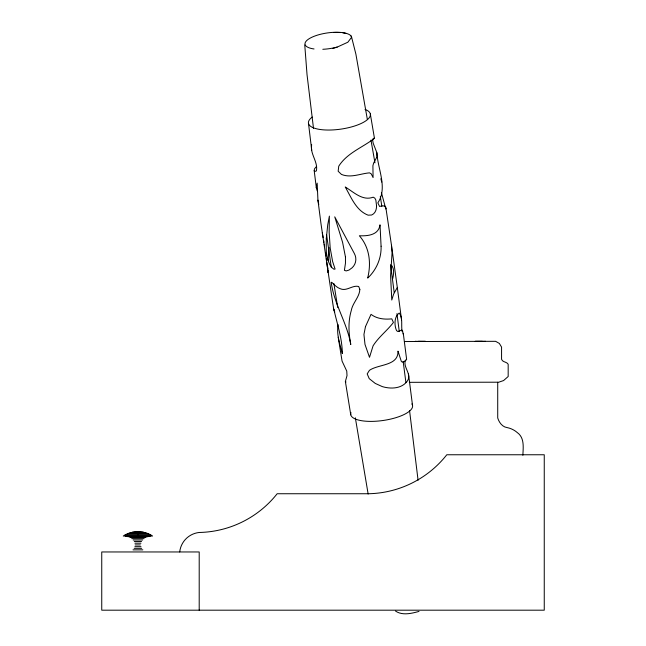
<?xml version="1.0" encoding="UTF-8"?>
<svg xmlns="http://www.w3.org/2000/svg" width="646" height="646" viewBox="0 0 646 646"><rect width="100%" height="100%" fill="white"/><g stroke="black" fill="none" stroke-linecap="round" stroke-linejoin="round"><path stroke-width="0.97" d="M329.089 247.531L328.063 260.677M317.259 190.958L316.338 187.816L317.162 183.133L317.937 200.147L320.997 223.799L332.924 304.25L333.804 309.749L334.757 312.034M333.804 309.749L333.853 309.224C337.107 323.945 342.21 338.302 342.34 353.58C340.014 344.221 336.3 334.45 338.124 324.68M373.646 138.438L372.879 138.963L372.702 140.368L373.138 143.105L376.909 152.803C377.644 168.969 387.947 187.816 377.853 202.86L379.59 206.478C381.891 205.711 386.712 204.903 385.824 208.989L381.423 192.645M316.613 185.386L316.338 187.816L314.19 170.657L314.473 168.913L316.112 166.854M403.152 334.111L402.579 330.849L401.836 330.058L397.888 331.527L396.579 330.647C394.157 325.406 394.133 316.564 399.236 313.027C403.201 318.179 400.867 325.705 402.2 331.697M311.671 144.672C309.797 153.958 318.349 161.96 316.362 170.956L314.901 171.4L314.19 170.657M350.762 414.805L345.376 381.52L347.015 375.592L346.749 371.087L342.065 361.09L338.213 337.204M391.492 245.31L397.314 287.478L393.608 294.124L391.775 300.027L390.588 275.632L392.057 252.949L391.492 245.31L385.912 208.012M392.703 278.668C393.664 274.647 394.391 269.729 392.122 265.982L391.032 265.449M403.282 333.32L406.633 359.386L404.509 361.437L402.288 362.14L401.287 361.259L397.984 351.141C398.469 366.088 378.621 363.981 369.447 370.328L367.186 373.897L369.246 378.653L375.237 383.409L382.246 386.583C390.572 389.134 401.352 388.868 407.093 381.406C412.374 374.268 402.878 367.55 405.357 360.371L405.825 360.177M370.32 113.93L374.454 138.309C362.672 147.498 347.112 152.9 338.746 166.2L338.157 171.238L341.435 174.404C350.754 178.288 360.21 173.645 369.496 172.853L371.2 173.822L373.089 177.561L372.904 165.756L373.63 163.075L376.989 156.825L376.909 152.803M125.316 534.743L123.241 536.027L152.601 536.027C144.656 530.673 133.762 530.342 125.316 534.743L150.534 534.743M418.988 611.407C411.615 613.466 402.377 615.751 395.554 611.092M404.388 341.54L495.619 341.322L499.35 343.438L501.571 347.104L501.571 359.305C502.572 362.366 506.65 361.599 508.176 364.231L508.176 376.513L503.581 380.559L498.736 382.206L409.33 382.319M332.577 48.515L337.18 47.101L347.847 42.224L351.626 37.242L351.02 35.918M345.376 381.52L346.022 382.02M484.896 341.435L485.526 341.354L475.222 341.354L482.36 341.322M373.679 138.292L374.454 138.309M135.232 531.82L140.618 531.82M132.583 532.199L143.259 532.199M130.024 532.821L145.826 532.821M127.585 533.669L148.265 533.669M125.582 536.196L150.268 536.196M127.827 536.705L148.015 536.705M129.903 537.529L145.948 537.529M131.703 538.643L144.139 538.643M133.181 539.991L142.661 539.991M134.271 541.534L141.571 541.534M134.933 543.205L140.917 543.205M135.135 544.941L140.344 544.941M134.869 546.669L140.981 546.669M134.15 548.325L141.7 548.325M133.003 549.843L142.847 549.843M418.342 341.322L425.48 341.354L415.176 341.354L415.806 341.435M380.841 178.708L381.746 182.043M318.769 204.564L317.937 200.147M322.289 232.843L323.161 237.639M367.332 119.365L355.889 54.127L351.626 37.242A23.563 7.922 -8.3 0 0 317.307 35.175A23.563 7.922 -8.3 0 0 314.045 48.967M370.974 140.125L374.971 162.857M323.654 240.433L323.977 242.298M368.147 494.045L355.34 417.817M331.35 267.67L326.618 234.982M333.893 283.578L337.705 307.448M380.3 196.432L381.826 206.308M324.284 244.131L324.558 245.932M397.314 287.478L401.562 319.996M325.584 253.167L325.939 255.897M390.572 264.682L394.213 292.646M396.943 313.625L399.285 331.6M403.177 361.566L405.914 382.537M409.548 410.509L418.083 480.285M326.303 258.626L326.545 260.5M326.787 262.365L328.128 272.669L327.974 270.747M408.506 374.034L412.511 405.317M313.512 128.449L307.028 74.645L304.759 44.978M308.497 123.426L311.727 150.195M327.675 266.903L327.829 268.825M522.872 455.252C523.195 447.307 524.649 437.883 517.309 432.594C514.426 430.066 510.889 428.33 507.126 427.587C502.346 427.006 499.011 422.331 497.719 417.97L497.719 382.319M199.202 610.187L199.202 551.959L101.745 551.959L101.745 610.187L544.255 610.187L544.255 454.76L446.798 454.76A102.326 102.326 0 0 1 368.834 493.738L277.166 493.738A102.076 102.076 0 0 1 199.202 532.474A21.932 21.932 0 0 0 179.709 551.959M137.921 531.698L137.921 536.027M337.155 47.085A23.563 7.922 -8.3 0 1 322.806 49.29M333.998 32.486A23.805 8.043 -8.3 0 1 340.385 32.566M342.84 32.825A23.805 8.043 -8.3 0 1 346.401 33.535M411.89 403.928A31.242 10.53 -8.2 0 1 382.868 420.522A31.242 10.53 -8.2 0 1 350.964 412.56M365.038 109.408A31.283 10.546 -8.3 0 1 360.638 123.717A31.283 10.546 -8.3 0 1 320.432 129.531A31.283 10.546 -8.3 0 1 312.236 117.047M345.465 257.019L345.457 263.213L344.415 270.319L346.151 270.924L348.985 270.076L352.062 267.832A13.251 12.274 20.8 0 0 354.218 253.264L334.749 216.838L342.598 242.371L345.465 257.019M381.083 246.215C381.511 258.238 376.424 269.907 367.679 278.111L367.719 277.828C371.361 263.148 369.609 247.37 359.354 235.766C367.639 236.121 378.661 235.176 380.01 224.824L381.083 246.215M326.295 238.552L326.238 249.404A13.251 4.159 75.1 0 0 329.872 264.771L332.068 267.743L333.958 269.245L335.08 269.035L332.601 261.444L330.195 248.056L329.153 232.294L329.387 216.103L327.748 224.671L326.295 238.552M359.838 289.351C359.556 297.136 352.571 302.877 351.262 310.605C348 321.611 348.638 333.328 350.77 344.48C347.152 322.935 334.039 303.991 331.22 282.391L331.705 282.294C334.313 284.66 336.719 287.518 340.176 288.689C346.603 291.701 352.425 284.821 358.691 286.493L359.838 289.351M376.545 205.719C376.65 209.425 375.35 213.446 371.66 215.005L368.139 215.175C356.108 210.628 351.182 197.272 345.247 187.001C353.661 192.007 362.535 201.253 373.202 197.183L374.817 198.112L375.843 200.074L376.545 205.719M365.475 326.634L363.94 334.45L364.998 344.439L369.504 357.319L373.081 345.82C378.613 337.01 387.285 330.542 393.43 322.459L391.791 318.849C384.701 319.625 376.82 318.858 371.038 314.344L365.475 326.634"/></g></svg>
